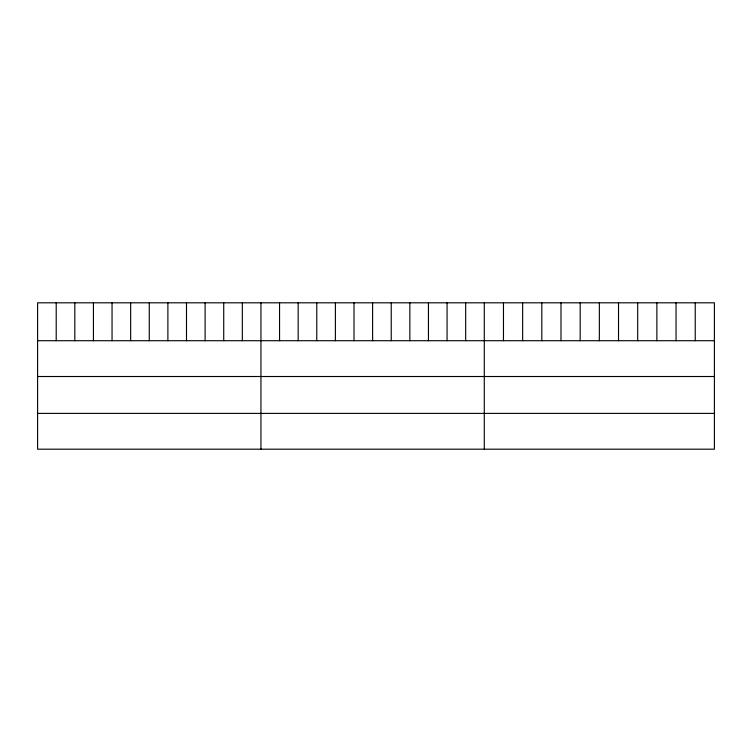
<?xml version="1.0" encoding="UTF-8"?>
<svg xmlns="http://www.w3.org/2000/svg" width="752" height="752" viewBox="0 0 752 752"><rect width="100%" height="100%" fill="white"/><g stroke="black" fill="none" stroke-linecap="round" stroke-linejoin="round"><path stroke-width="1.13" d="M714.4 340.712L714.4 449.188L37.6 449.188L37.6 302.812L714.4 302.812L714.4 340.712L37.6 340.712M37.6 376.508L714.4 376.508M37.6 413.393L714.4 413.393M695.224 302.812L695.224 340.712M676.048 302.812L676.048 340.712M656.872 302.812L656.872 340.712M637.696 302.812L637.696 340.712M618.52 302.812L618.52 340.712M599.344 302.812L599.344 340.712M580.168 302.812L580.168 340.712M560.992 302.812L560.992 340.712M541.816 302.812L541.816 340.712M522.64 302.812L522.64 340.712M503.464 302.812L503.464 340.712M484.288 302.812L484.288 449.188M465.676 302.812L465.676 340.712M447.064 302.812L447.064 340.712M428.452 302.812L428.452 340.712M409.84 302.812L409.84 340.712M391.228 302.812L391.228 340.712M372.616 302.812L372.616 340.712M354.004 302.812L354.004 340.712M335.392 302.812L335.392 340.712M316.78 302.812L316.78 340.712M298.168 302.812L298.168 340.712M279.556 302.812L279.556 340.712M260.944 302.812L260.944 449.188M242.332 302.812L242.332 340.712M223.72 302.812L223.72 340.712M205.108 302.812L205.108 340.712M186.496 302.812L186.496 340.712M167.884 302.812L167.884 340.712M149.272 302.812L149.272 340.712M130.66 302.812L130.66 340.712M112.048 302.812L112.048 340.712M93.436 302.812L93.436 340.712M74.824 302.812L74.824 340.712M56.212 302.812L56.212 340.712"/></g></svg>
